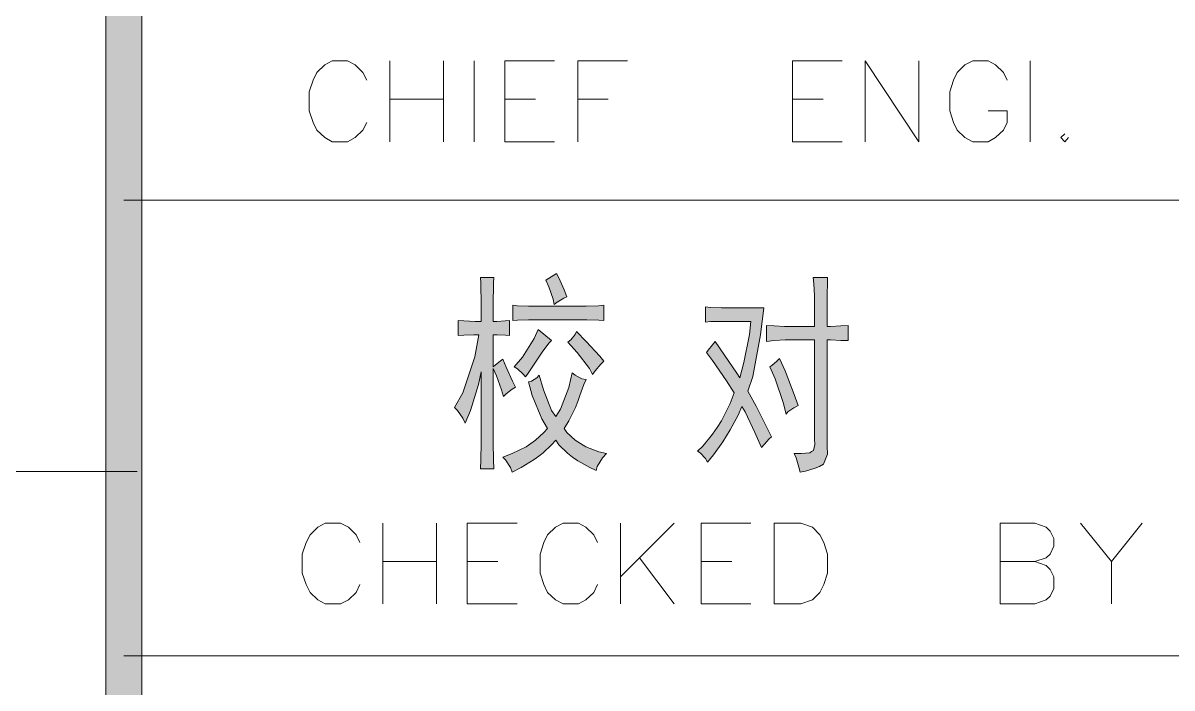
# Model space of a CAD drawing. Header units: millimetres. Extents: x 0 to 414, y 0 to 292.
# Drawn here: x 353.63 to 368.74, y 85.86 to 94.61 of the extents above; entities that cross this region are included whole.
import ezdxf

# ---------------------------------------------------------------- set-up
doc = ezdxf.new("R2010")
doc.units = ezdxf.units.MM

msp = doc.modelspace()

# ---------------------------------------------------------------- hatches: boundary and pattern name
h = msp.add_hatch(color=0)
h.dxf.hatch_style = 2
h.paths.add_polyline_path([(355.194306, 9.846028), (354.721583, 9.846028), (354.721583, 282.620861), (355.194306, 282.620861)])
h = msp.add_hatch(color=0)
h.dxf.hatch_style = 2
h.paths.add_polyline_path([(360.64825, 91.313), (360.68, 91.253028), (360.747028, 91.097806), (360.782306, 91.002556), (360.7435, 90.988444), (360.658833, 90.935528), (360.6165, 90.903778), (360.602389, 90.974333), (360.549472, 91.136611), (360.507139, 91.224806)])
h = msp.add_hatch(color=0)
h.dxf.hatch_style = 2
h.paths.add_polyline_path([(359.656944, 90.681528), (359.656944, 90.896722), (359.653417, 91.186), (359.649889, 91.260083), (359.826278, 91.260083), (359.819222, 91.186), (359.815694, 90.896722), (359.815694, 90.681528), (359.865083, 90.681528), (359.974444, 90.688583), (360.030889, 90.692111), (360.030889, 90.494556), (359.977972, 90.498083), (359.868611, 90.505139), (359.815694, 90.505139), (359.815694, 90.081806), (359.843917, 90.110028), (359.907417, 90.159417), (359.942694, 90.184111), (359.985028, 90.078278), (360.069694, 89.894833), (360.1085, 89.817222), (360.066167, 89.789), (359.985028, 89.729028), (359.94975, 89.69375), (359.925056, 89.781944), (359.858028, 89.965389), (359.815694, 90.060639), (359.815694, 89.196333), (359.815694, 89.083444), (359.819222, 88.857667), (359.826278, 88.74125), (359.649889, 88.74125), (359.653417, 88.857667), (359.656944, 89.083444), (359.656944, 89.196333), (359.656944, 90.018306), (359.621667, 89.848972), (359.515833, 89.510306), (359.448806, 89.340972), (359.417056, 89.408), (359.3465, 89.510306), (359.307694, 89.549111), (359.417056, 89.739611), (359.575806, 90.215861), (359.625194, 90.505139), (359.561694, 90.505139), (359.431167, 90.498083), (359.357083, 90.494556), (359.357083, 90.692111), (359.431167, 90.688583), (359.579333, 90.681528)])
h = msp.add_hatch(color=0)
h.dxf.hatch_style = 2
h.paths.add_polyline_path([(363.4105, 90.625083), (363.509278, 90.621556), (363.646861, 90.6145), (363.685667, 90.6145), (364.041972, 90.6145), (364.041972, 90.949639), (364.041972, 91.020194), (364.034917, 91.175417), (364.024333, 91.260083), (364.214833, 91.260083), (364.211306, 91.193056), (364.207778, 91.02725), (364.207778, 90.924944), (364.207778, 90.6145), (364.250111, 90.6145), (364.387694, 90.621556), (364.482944, 90.625083), (364.482944, 90.427528), (364.387694, 90.431056), (364.250111, 90.438111), (364.207778, 90.438111), (364.207778, 89.041111), (364.211306, 88.935278), (364.161917, 88.801222), (364.105472, 88.773), (364.049028, 88.748306), (363.922028, 88.7095), (363.851472, 88.695389), (363.837361, 88.762417), (363.802083, 88.885889), (363.773861, 88.942333), (363.865583, 88.942333), (363.982, 88.952917), (364.003167, 88.967028), (364.027861, 88.981139), (364.0455, 89.062278), (364.041972, 89.129306), (364.041972, 90.438111), (363.692722, 90.438111), (363.653917, 90.438111), (363.512806, 90.427528), (363.4105, 90.416944)])
h = msp.add_hatch(color=0)
h.dxf.hatch_style = 2
h.paths.add_polyline_path([(360.955167, 90.882611), (361.039833, 90.882611), (361.198583, 90.886139), (361.272667, 90.893194), (361.272667, 90.692111), (361.205639, 90.699167), (361.046889, 90.702694), (360.955167, 90.702694), (360.366028, 90.702694), (360.281361, 90.702694), (360.136722, 90.699167), (360.073222, 90.692111), (360.073222, 90.893194), (360.136722, 90.886139), (360.281361, 90.882611), (360.366028, 90.882611)])
h = msp.add_hatch(color=0)
h.dxf.hatch_style = 2
h.paths.add_polyline_path([(362.609694, 90.872028), (362.673194, 90.864972), (362.817833, 90.857917), (362.9025, 90.857917), (363.375222, 90.857917), (363.332889, 90.505139), (363.230583, 89.954806), (363.167083, 89.760778), (363.272917, 89.56675), (363.424611, 89.266889), (363.477528, 89.161056), (363.445778, 89.136361), (363.37875, 89.062278), (363.343472, 89.019944), (363.255278, 89.2175), (363.128278, 89.489139), (363.085944, 89.563222), (363.036556, 89.446806), (362.93425, 89.252778), (362.884861, 89.175167), (362.835472, 89.097556), (362.712, 88.924694), (362.634389, 88.829444), (362.606167, 88.878833), (362.539139, 88.952917), (362.503861, 88.974083), (362.574417, 89.041111), (362.701417, 89.196333), (362.761389, 89.284528), (362.817833, 89.372722), (362.930722, 89.602028), (362.983639, 89.739611), (362.884861, 89.898361), (362.701417, 90.166472), (362.620278, 90.272306), (362.644972, 90.300528), (362.701417, 90.371083), (362.736694, 90.416944), (362.856639, 90.237028), (363.018917, 90.000667), (363.06125, 89.937167), (363.114167, 90.13825), (363.184722, 90.508667), (363.202361, 90.681528), (362.9025, 90.681528), (362.817833, 90.681528), (362.673194, 90.678), (362.609694, 90.670944)])
h = msp.add_hatch(color=0)
h.dxf.hatch_style = 2
h.paths.add_polyline_path([(360.581222, 90.427528), (360.553, 90.399306), (360.468333, 90.289944), (360.415417, 90.212333), (360.3625, 90.131194), (360.274306, 90.000667), (360.239028, 89.951278), (360.207278, 89.990083), (360.133194, 90.057111), (360.090861, 90.081806), (360.200222, 90.212333), (360.355444, 90.45575), (360.408361, 90.572167)])
h = msp.add_hatch(color=0)
h.dxf.hatch_style = 2
h.paths.add_polyline_path([(360.912833, 90.547472), (361.039833, 90.416944), (361.216222, 90.222917), (361.272667, 90.159417), (361.230333, 90.117083), (361.15625, 90.028889), (361.120972, 89.983028), (361.082167, 90.060639), (360.919889, 90.272306), (360.796417, 90.406361), (360.835222, 90.438111), (360.891667, 90.508667)])
h = msp.add_hatch(color=0)
h.dxf.hatch_style = 2
h.paths.add_polyline_path([(363.583361, 90.194694), (363.653917, 90.028889), (363.773861, 89.718444), (363.826778, 89.573806), (363.770333, 89.545583), (363.692722, 89.489139), (363.668028, 89.460917), (363.629222, 89.612611), (363.523389, 89.923056), (363.452833, 90.081806), (363.481056, 90.099444), (363.548083, 90.155889)])
h = msp.add_hatch(color=0)
h.dxf.hatch_style = 2
h.paths.add_polyline_path([(360.422472, 89.972444), (360.478917, 89.781944), (360.58475, 89.510306), (360.641194, 89.429167), (360.701167, 89.524417), (360.810528, 89.810167), (360.856389, 90.004194), (360.891667, 89.972444), (360.983389, 89.926583), (361.039833, 89.916), (361.008083, 89.848972), (360.955167, 89.704333), (360.926944, 89.626722), (360.898722, 89.549111), (360.810528, 89.372722), (360.747028, 89.273944), (360.785833, 89.2175), (360.891667, 89.118722), (360.96575, 89.072861), (361.036306, 89.030528), (361.205639, 88.9635), (361.304417, 88.942333), (361.2515, 88.885889), (361.184472, 88.773), (361.170361, 88.720083), (361.085694, 88.758889), (360.930472, 88.847083), (360.859917, 88.896472), (360.792889, 88.945861), (360.68, 89.05875), (360.641194, 89.118722), (360.58475, 89.05875), (360.471861, 88.952917), (360.415417, 88.907056), (360.355444, 88.864722), (360.182583, 88.758889), (360.066167, 88.695389), (360.041472, 88.758889), (359.977972, 88.857667), (359.942694, 88.896472), (360.066167, 88.942333), (360.249611, 89.030528), (360.309583, 89.072861), (360.373083, 89.118722), (360.482444, 89.2175), (360.531833, 89.273944), (360.454222, 89.400944), (360.327222, 89.704333), (360.281361, 89.88425), (360.320167, 89.894833), (360.390722, 89.937167)])

# ---------------------------------------------------------------- linework, layer by layer
at = {"color": 0, "lineweight": 0}
for points in [[(355.194306, 9.846028), (354.721583, 9.846028), (354.721583, 282.620861), (355.194306, 282.620861)], [(360.64825, 91.313), (360.68, 91.253028), (360.747028, 91.097806), (360.782306, 91.002556), (360.7435, 90.988444), (360.658833, 90.935528), (360.6165, 90.903778), (360.602389, 90.974333), (360.549472, 91.136611), (360.507139, 91.224806)], [(359.656944, 90.681528), (359.656944, 90.896722), (359.653417, 91.186), (359.649889, 91.260083), (359.826278, 91.260083), (359.819222, 91.186), (359.815694, 90.896722), (359.815694, 90.681528), (359.865083, 90.681528), (359.974444, 90.688583), (360.030889, 90.692111), (360.030889, 90.494556), (359.977972, 90.498083), (359.868611, 90.505139), (359.815694, 90.505139), (359.815694, 90.081806), (359.843917, 90.110028), (359.907417, 90.159417), (359.942694, 90.184111), (359.985028, 90.078278), (360.069694, 89.894833), (360.1085, 89.817222), (360.066167, 89.789), (359.985028, 89.729028), (359.94975, 89.69375), (359.925056, 89.781944), (359.858028, 89.965389), (359.815694, 90.060639), (359.815694, 89.196333), (359.815694, 89.083444), (359.819222, 88.857667), (359.826278, 88.74125), (359.649889, 88.74125), (359.653417, 88.857667), (359.656944, 89.083444), (359.656944, 89.196333), (359.656944, 90.018306), (359.621667, 89.848972), (359.515833, 89.510306), (359.448806, 89.340972), (359.417056, 89.408), (359.3465, 89.510306), (359.307694, 89.549111), (359.417056, 89.739611), (359.575806, 90.215861), (359.625194, 90.505139), (359.561694, 90.505139), (359.431167, 90.498083), (359.357083, 90.494556), (359.357083, 90.692111), (359.431167, 90.688583), (359.579333, 90.681528)], [(363.4105, 90.625083), (363.509278, 90.621556), (363.646861, 90.6145), (363.685667, 90.6145), (364.041972, 90.6145), (364.041972, 90.949639), (364.041972, 91.020194), (364.034917, 91.175417), (364.024333, 91.260083), (364.214833, 91.260083), (364.211306, 91.193056), (364.207778, 91.02725), (364.207778, 90.924944), (364.207778, 90.6145), (364.250111, 90.6145), (364.387694, 90.621556), (364.482944, 90.625083), (364.482944, 90.427528), (364.387694, 90.431056), (364.250111, 90.438111), (364.207778, 90.438111), (364.207778, 89.041111), (364.211306, 88.935278), (364.161917, 88.801222), (364.105472, 88.773), (364.049028, 88.748306), (363.922028, 88.7095), (363.851472, 88.695389), (363.837361, 88.762417), (363.802083, 88.885889), (363.773861, 88.942333), (363.865583, 88.942333), (363.982, 88.952917), (364.003167, 88.967028), (364.027861, 88.981139), (364.0455, 89.062278), (364.041972, 89.129306), (364.041972, 90.438111), (363.692722, 90.438111), (363.653917, 90.438111), (363.512806, 90.427528), (363.4105, 90.416944)], [(360.955167, 90.882611), (361.039833, 90.882611), (361.198583, 90.886139), (361.272667, 90.893194), (361.272667, 90.692111), (361.205639, 90.699167), (361.046889, 90.702694), (360.955167, 90.702694), (360.366028, 90.702694), (360.281361, 90.702694), (360.136722, 90.699167), (360.073222, 90.692111), (360.073222, 90.893194), (360.136722, 90.886139), (360.281361, 90.882611), (360.366028, 90.882611)], [(362.609694, 90.872028), (362.673194, 90.864972), (362.817833, 90.857917), (362.9025, 90.857917), (363.375222, 90.857917), (363.332889, 90.505139), (363.230583, 89.954806), (363.167083, 89.760778), (363.272917, 89.56675), (363.424611, 89.266889), (363.477528, 89.161056), (363.445778, 89.136361), (363.37875, 89.062278), (363.343472, 89.019944), (363.255278, 89.2175), (363.128278, 89.489139), (363.085944, 89.563222), (363.036556, 89.446806), (362.93425, 89.252778), (362.884861, 89.175167), (362.835472, 89.097556), (362.712, 88.924694), (362.634389, 88.829444), (362.606167, 88.878833), (362.539139, 88.952917), (362.503861, 88.974083), (362.574417, 89.041111), (362.701417, 89.196333), (362.761389, 89.284528), (362.817833, 89.372722), (362.930722, 89.602028), (362.983639, 89.739611), (362.884861, 89.898361), (362.701417, 90.166472), (362.620278, 90.272306), (362.644972, 90.300528), (362.701417, 90.371083), (362.736694, 90.416944), (362.856639, 90.237028), (363.018917, 90.000667), (363.06125, 89.937167), (363.114167, 90.13825), (363.184722, 90.508667), (363.202361, 90.681528), (362.9025, 90.681528), (362.817833, 90.681528), (362.673194, 90.678), (362.609694, 90.670944)], [(360.581222, 90.427528), (360.553, 90.399306), (360.468333, 90.289944), (360.415417, 90.212333), (360.3625, 90.131194), (360.274306, 90.000667), (360.239028, 89.951278), (360.207278, 89.990083), (360.133194, 90.057111), (360.090861, 90.081806), (360.200222, 90.212333), (360.355444, 90.45575), (360.408361, 90.572167)], [(360.912833, 90.547472), (361.039833, 90.416944), (361.216222, 90.222917), (361.272667, 90.159417), (361.230333, 90.117083), (361.15625, 90.028889), (361.120972, 89.983028), (361.082167, 90.060639), (360.919889, 90.272306), (360.796417, 90.406361), (360.835222, 90.438111), (360.891667, 90.508667)], [(363.583361, 90.194694), (363.653917, 90.028889), (363.773861, 89.718444), (363.826778, 89.573806), (363.770333, 89.545583), (363.692722, 89.489139), (363.668028, 89.460917), (363.629222, 89.612611), (363.523389, 89.923056), (363.452833, 90.081806), (363.481056, 90.099444), (363.548083, 90.155889)], [(360.422472, 89.972444), (360.478917, 89.781944), (360.58475, 89.510306), (360.641194, 89.429167), (360.701167, 89.524417), (360.810528, 89.810167), (360.856389, 90.004194), (360.891667, 89.972444), (360.983389, 89.926583), (361.039833, 89.916), (361.008083, 89.848972), (360.955167, 89.704333), (360.926944, 89.626722), (360.898722, 89.549111), (360.810528, 89.372722), (360.747028, 89.273944), (360.785833, 89.2175), (360.891667, 89.118722), (360.96575, 89.072861), (361.036306, 89.030528), (361.205639, 88.9635), (361.304417, 88.942333), (361.2515, 88.885889), (361.184472, 88.773), (361.170361, 88.720083), (361.085694, 88.758889), (360.930472, 88.847083), (360.859917, 88.896472), (360.792889, 88.945861), (360.68, 89.05875), (360.641194, 89.118722), (360.58475, 89.05875), (360.471861, 88.952917), (360.415417, 88.907056), (360.355444, 88.864722), (360.182583, 88.758889), (360.066167, 88.695389), (360.041472, 88.758889), (359.977972, 88.857667), (359.942694, 88.896472), (360.066167, 88.942333), (360.249611, 89.030528), (360.309583, 89.072861), (360.373083, 89.118722), (360.482444, 89.2175), (360.531833, 89.273944), (360.454222, 89.400944), (360.327222, 89.704333), (360.281361, 89.88425), (360.320167, 89.894833), (360.390722, 89.937167)], [(363.509278, 86.966778), (363.509278, 88.025111), (363.862056, 88.025111), (364.01375, 87.972194), (364.112528, 87.873417), (364.165444, 87.771111), (364.214833, 87.619417), (364.214833, 87.368944), (364.165444, 87.21725), (364.112528, 87.114944), (364.01375, 87.016167), (363.862056, 86.966778)]]:
    msp.add_lwpolyline(points, close=True, dxfattribs=at)
for points in [[(358.154111, 93.853), (358.101194, 93.955306), (358.002417, 94.054083), (357.900111, 94.107), (357.699028, 94.107), (357.60025, 94.054083), (357.497944, 93.955306), (357.448556, 93.853), (357.395639, 93.701306), (357.395639, 93.450833), (357.448556, 93.299139), (357.497944, 93.196833), (357.60025, 93.098056), (357.699028, 93.045139), (357.900111, 93.045139), (358.002417, 93.098056), (358.101194, 93.196833), (358.154111, 93.299139)], [(358.4575, 93.045139), (358.4575, 94.107)], [(359.163056, 94.107), (359.163056, 93.045139)], [(359.565222, 93.045139), (359.565222, 94.107)], [(359.967389, 93.045139), (359.967389, 94.107), (360.623556, 94.107)], [(360.926944, 93.045139), (360.926944, 94.107), (361.583111, 94.107)], [(363.752694, 93.045139), (363.752694, 94.107), (364.405333, 94.107)], [(364.708722, 93.045139), (364.708722, 94.107), (365.414278, 93.045139), (365.414278, 94.107)], [(366.574917, 93.853), (366.525528, 93.955306), (366.423222, 94.054083), (366.324444, 94.107), (366.123361, 94.107), (366.021056, 94.054083), (365.91875, 93.955306), (365.869361, 93.853), (365.819972, 93.701306), (365.819972, 93.450833), (365.869361, 93.299139), (365.91875, 93.196833), (366.021056, 93.098056), (366.123361, 93.045139), (366.324444, 93.045139), (366.423222, 93.098056), (366.525528, 93.196833), (366.574917, 93.299139), (366.574917, 93.450833), (366.324444, 93.450833)], [(366.878306, 93.045139), (366.878306, 94.107)], [(358.4575, 93.602528), (359.163056, 93.602528)], [(359.967389, 93.602528), (360.373083, 93.602528)], [(360.926944, 93.602528), (361.329111, 93.602528)], [(363.752694, 93.602528), (364.154861, 93.602528)], [(367.333389, 93.147444), (367.280472, 93.098056), (367.333389, 93.045139), (367.382778, 93.098056)], [(359.967389, 93.045139), (360.623556, 93.045139)], [(363.752694, 93.045139), (364.405333, 93.045139)], [(354.957944, 92.276083), (404.237472, 92.276083)], [(355.134333, 88.705972), (177.70475, 88.705972)], [(358.062389, 87.771111), (358.013, 87.873417), (357.910694, 87.972194), (357.808389, 88.025111), (357.607306, 88.025111), (357.508528, 87.972194), (357.406222, 87.873417), (357.356833, 87.771111), (357.303917, 87.619417), (357.303917, 87.368944), (357.356833, 87.21725), (357.406222, 87.114944), (357.508528, 87.016167), (357.607306, 86.966778), (357.808389, 86.966778), (357.910694, 87.016167), (358.013, 87.114944), (358.062389, 87.21725)], [(358.365778, 86.966778), (358.365778, 88.025111)], [(359.071333, 88.025111), (359.071333, 86.966778)], [(359.4735, 86.966778), (359.4735, 88.025111), (360.129667, 88.025111)], [(361.188, 87.771111), (361.138611, 87.873417), (361.036306, 87.972194), (360.937528, 88.025111), (360.736444, 88.025111), (360.634139, 87.972194), (360.531833, 87.873417), (360.482444, 87.771111), (360.433056, 87.619417), (360.433056, 87.368944), (360.482444, 87.21725), (360.531833, 87.114944), (360.634139, 87.016167), (360.736444, 86.966778), (360.937528, 86.966778), (361.036306, 87.016167), (361.138611, 87.114944), (361.188, 87.21725)], [(361.491389, 86.966778), (361.491389, 88.025111)], [(362.196944, 88.025111), (361.491389, 87.319556)], [(362.549722, 86.966778), (362.549722, 88.025111), (363.205889, 88.025111)], [(366.483194, 86.966778), (366.483194, 88.025111), (366.938278, 88.025111), (367.089972, 87.972194), (367.139361, 87.922806), (367.18875, 87.824028), (367.18875, 87.721722), (367.139361, 87.619417), (367.089972, 87.570028), (366.938278, 87.520639)], [(367.541528, 88.025111), (367.947222, 87.520639), (368.349389, 88.025111)], [(358.365778, 87.520639), (359.071333, 87.520639)], [(359.4735, 87.520639), (359.875667, 87.520639)], [(361.741861, 87.570028), (362.196944, 86.966778)], [(362.549722, 87.520639), (362.955417, 87.520639)], [(366.483194, 87.520639), (366.938278, 87.520639), (367.089972, 87.467722), (367.139361, 87.418333), (367.18875, 87.319556), (367.18875, 87.167861), (367.139361, 87.065556), (367.089972, 87.016167), (366.938278, 86.966778), (366.483194, 86.966778)], [(367.947222, 87.520639), (367.947222, 86.966778)], [(359.4735, 86.966778), (360.129667, 86.966778)], [(362.549722, 86.966778), (363.205889, 86.966778)], [(354.957944, 86.282389), (404.237472, 86.282389)]]:
    msp.add_lwpolyline(points, dxfattribs=at)

doc.saveas('drawing.dxf')
